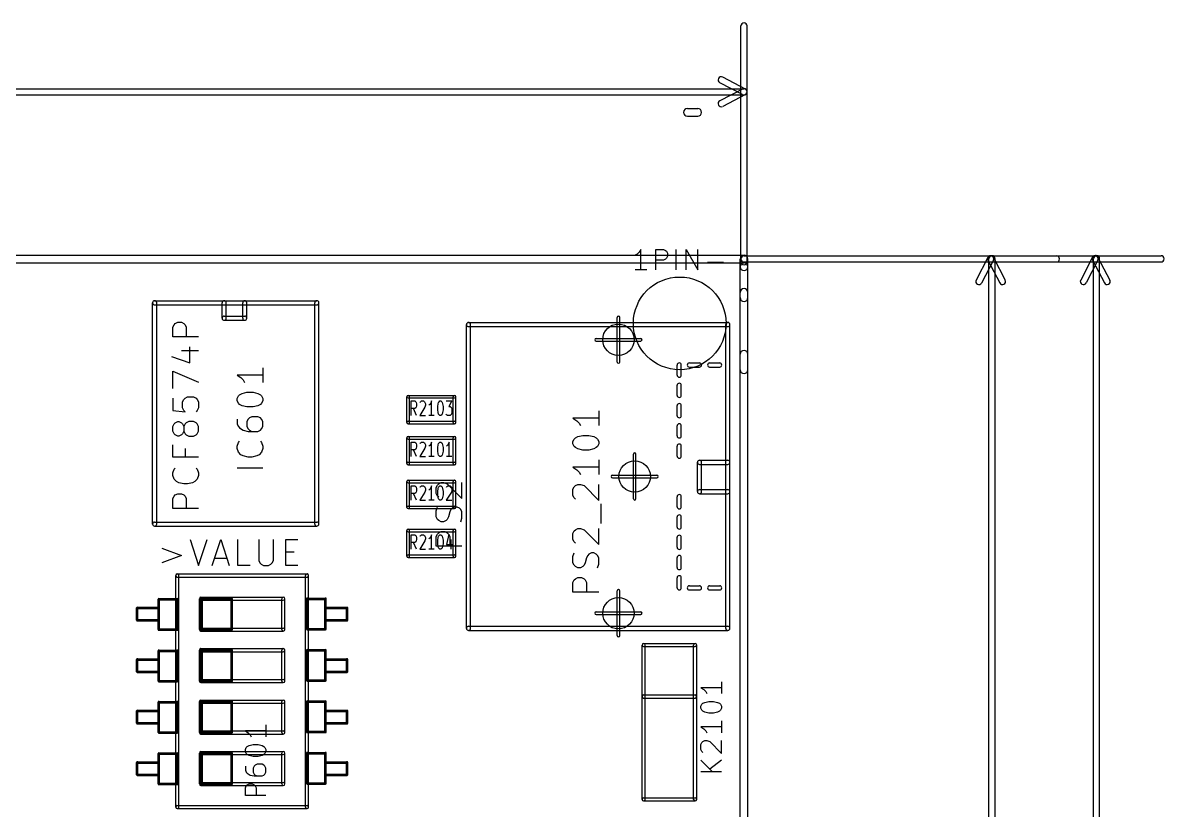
# Model space of a CAD drawing. Extents: x -29274 to 69862, y 23709 to 162744.
# Drawn here: x 47639 to 69812, y 67060 to 82360 of the extents above; entities that cross this region are included whole.
import ezdxf

# ---------------------------------------------------------------- set-up
doc = ezdxf.new("R2010")
doc.units = 0
doc.layers.add('BLACK', color=1, linetype='CONTINUOUS')

msp = doc.modelspace()

# ---------------------------------------------------------------- linework, layer by layer
at = {"layer": 'BLACK'}
for p, q in [((61590, 77720), (61590, 82300)), ((61710, 77720), (61710, 82300)), ((61621, 80967), (61179, 81197)), ((61677, 81073), (61235, 81303)), ((-8500, 81080), (61650, 81080)), ((-8500, 80960), (61650, 80960)), ((61621, 81073), (61179, 80843)), ((61677, 80967), (61235, 80737)), ((60550, 80695), (60750, 80695)), ((60550, 80545), (60750, 80545)), ((-7900, 77845), (61650, 77845)), ((59572, 77863), (59534, 77844)), ((59610, 77901), (59572, 77863)), ((59648, 77958), (59610, 77901)), ((59648, 77558), (59648, 77958)), ((59934, 77558), (59934, 77958)), ((59934, 77958), (60087, 77958)), ((60087, 77958), (60125, 77939)), ((60125, 77939), (60144, 77920)), ((60144, 77920), (60163, 77882)), ((60163, 77882), (60163, 77825)), ((60334, 77558), (60334, 77958)), ((60524, 77558), (60524, 77958)), ((60524, 77958), (60753, 77558)), ((60753, 77558), (60753, 77958)), ((61650, 77834), (69752, 77834)), ((61650, 77833), (67720, 77833)), ((-7900, 77695), (61650, 77695)), ((60087, 77749), (59934, 77749)), ((60125, 77768), (60087, 77749)), ((60144, 77787), (60125, 77768)), ((60163, 77825), (60144, 77787)), ((60943, 77710), (61248, 77710)), ((61575, 77620), (61575, 77770)), ((61575, 77020), (61575, 77620)), ((61650, 77714), (69752, 77714)), ((61650, 77713), (67720, 77713)), ((61725, 77620), (61725, 77770)), ((61725, 77020), (61725, 77620)), ((66387, 77802), (66158, 77360)), ((66494, 77746), (66265, 77304)), ((66387, 77746), (66618, 77305)), ((66406, 24474), (66406, 77774)), ((66494, 77801), (66725, 77360)), ((66526, 24474), (66526, 77774)), ((68419, 77804), (68190, 77362)), ((68526, 77748), (68297, 77306)), ((68419, 77748), (68650, 77307)), ((68438, 24426), (68438, 77776)), ((68526, 77803), (68757, 77362)), ((68558, 24426), (68558, 77776)), ((59763, 77558), (59534, 77558)), ((50200, 76960), (53350, 76960)), ((61575, 75620), (61575, 77120)), ((61725, 75620), (61725, 77120)), ((50160, 72620), (50160, 76920)), ((50200, 76880), (53350, 76880)), ((50240, 72620), (50240, 76920)), ((51510, 76620), (51510, 76920)), ((51590, 76620), (51590, 76920)), ((51910, 76620), (51910, 76920)), ((51990, 76620), (51990, 76920)), ((53310, 72620), (53310, 76920)), ((53390, 72620), (53390, 76920)), ((50576, 76494), (50600, 76518)), ((50600, 76518), (50648, 76542)), ((50648, 76542), (50719, 76542)), ((50719, 76542), (50767, 76518)), ((50767, 76518), (50790, 76494)), ((51550, 76660), (51950, 76660)), ((51550, 76580), (51950, 76580)), ((56257, 70593), (56257, 76497)), ((56297, 76537), (61335, 76537)), ((56337, 70593), (56337, 76497)), ((59185, 75769), (59185, 76635)), ((59235, 75769), (59235, 76635)), ((61296, 70593), (61296, 76497)), ((61376, 70593), (61376, 76497)), ((50552, 76447), (50576, 76494)), ((50552, 76256), (50552, 76447)), ((50790, 76494), (50814, 76447)), ((50814, 76447), (50814, 76256)), ((56297, 76457), (61335, 76457)), ((51052, 76256), (50552, 76256)), ((50886, 75756), (50886, 76066)), ((58777, 76227), (59643, 76227)), ((58777, 76177), (59643, 76177)), ((50529, 75875), (50886, 75756)), ((50719, 75994), (51052, 75994)), ((61575, 34920), (61575, 75920)), ((61725, 34920), (61725, 75920)), ((52302, 75658), (52302, 75372)), ((60351, 75514), (60351, 75710)), ((60431, 75514), (60431, 75710)), ((60588, 75750), (60784, 75750)), ((60588, 75670), (60784, 75670)), ((60982, 75750), (61178, 75750)), ((60982, 75670), (61178, 75670)), ((50552, 75256), (50552, 75590)), ((50552, 75590), (51052, 75375)), ((52302, 75515), (51802, 75515)), ((51802, 75515), (51874, 75467)), ((51874, 75467), (51921, 75420)), ((51921, 75420), (51945, 75372)), ((51898, 75158), (51993, 75182)), ((51993, 75182), (52112, 75182)), ((52112, 75182), (52207, 75158)), ((60351, 75120), (60351, 75316)), ((60431, 75120), (60431, 75316)), ((50552, 75066), (50552, 74828)), ((50743, 74995), (50767, 75042)), ((50743, 74876), (50743, 74995)), ((50767, 75042), (50790, 75066)), ((50790, 75066), (50838, 75090)), ((50838, 75090), (50957, 75090)), ((50957, 75090), (51005, 75066)), ((51005, 75066), (51029, 75042)), ((51029, 75042), (51052, 74995)), ((51052, 74995), (51052, 74876)), ((51802, 75063), (51826, 75111)), ((51802, 75015), (51802, 75063)), ((51826, 74968), (51802, 75015)), ((51826, 75111), (51850, 75134)), ((51850, 74944), (51826, 74968)), ((51850, 75134), (51898, 75158)), ((52207, 75158), (52255, 75134)), ((52255, 75134), (52279, 75111)), ((52279, 74968), (52255, 74944)), ((52279, 75111), (52302, 75063)), ((52302, 75015), (52279, 74968)), ((52302, 75063), (52302, 75015)), ((55100, 74595), (55100, 75095)), ((55125, 75120), (56025, 75120)), ((55125, 75070), (56025, 75070)), ((55150, 74595), (55150, 75095)), ((55186, 74732), (55186, 75012)), ((55186, 75012), (55254, 75012)), ((55254, 75012), (55272, 74998)), ((55272, 74998), (55280, 74985)), ((55280, 74985), (55289, 74958)), ((55289, 74958), (55289, 74918)), ((55357, 74985), (55366, 74998)), ((55366, 74998), (55383, 75012)), ((55383, 75012), (55426, 75012)), ((55426, 75012), (55443, 74998)), ((55443, 74998), (55452, 74985)), ((55452, 74985), (55460, 74958)), ((55460, 74958), (55460, 74932)), ((55545, 74945), (55528, 74932)), ((55563, 74972), (55545, 74945)), ((55580, 75012), (55563, 74972)), ((55580, 74732), (55580, 75012)), ((55699, 74905), (55708, 74958)), ((55708, 74958), (55716, 74985)), ((55716, 74985), (55725, 74998)), ((55725, 74998), (55742, 75012)), ((55742, 75012), (55759, 75012)), ((55759, 75012), (55776, 74998)), ((55776, 74998), (55785, 74985)), ((55785, 74985), (55794, 74958)), ((55794, 74958), (55802, 74905)), ((55862, 75012), (55973, 75012)), ((55973, 75012), (55913, 74905)), ((56000, 74595), (56000, 75095)), ((56050, 74595), (56050, 75095)), ((50552, 74828), (50790, 74804)), ((50767, 74828), (50743, 74876)), ((50790, 74804), (50767, 74828)), ((51029, 74828), (51005, 74804)), ((51052, 74876), (51029, 74828)), ((51898, 74920), (51850, 74944)), ((51993, 74896), (51898, 74920)), ((52112, 74896), (51993, 74896)), ((52207, 74920), (52112, 74896)), ((52255, 74944), (52207, 74920)), ((55254, 74865), (55186, 74865)), ((55289, 74732), (55229, 74865)), ((55272, 74878), (55254, 74865)), ((55280, 74892), (55272, 74878)), ((55289, 74918), (55280, 74892)), ((55452, 74892), (55349, 74732)), ((55349, 74732), (55460, 74732)), ((55460, 74932), (55452, 74892)), ((55631, 74732), (55528, 74732)), ((55699, 74838), (55699, 74905)), ((55708, 74785), (55699, 74838)), ((55716, 74758), (55708, 74785)), ((55725, 74745), (55716, 74758)), ((55742, 74732), (55725, 74745)), ((55759, 74732), (55742, 74732)), ((55776, 74745), (55759, 74732)), ((55785, 74758), (55776, 74745)), ((55794, 74785), (55785, 74758)), ((55802, 74838), (55794, 74785)), ((55802, 74905), (55802, 74838)), ((55870, 74745), (55862, 74758)), ((55887, 74732), (55870, 74745)), ((55939, 74732), (55887, 74732)), ((55913, 74905), (55939, 74905)), ((55939, 74905), (55956, 74892)), ((55956, 74745), (55939, 74732)), ((55956, 74892), (55965, 74878)), ((55965, 74758), (55956, 74745)), ((55965, 74878), (55973, 74852)), ((55973, 74785), (55965, 74758)), ((55973, 74852), (55973, 74785)), ((58827, 74819), (58827, 74533)), ((60351, 74726), (60351, 74922)), ((60431, 74726), (60431, 74922)), ((50552, 74519), (50576, 74566)), ((50552, 74423), (50552, 74519)), ((50576, 74566), (50600, 74590)), ((50600, 74590), (50648, 74614)), ((50648, 74614), (50671, 74614)), ((50671, 74614), (50719, 74590)), ((50719, 74590), (50743, 74566)), ((50743, 74566), (50767, 74519)), ((50790, 74566), (50767, 74519)), ((50767, 74519), (50767, 74423)), ((50814, 74590), (50790, 74566)), ((50862, 74614), (50814, 74590)), ((50957, 74614), (50862, 74614)), ((51005, 74590), (50957, 74614)), ((51029, 74566), (51005, 74590)), ((51052, 74519), (51029, 74566)), ((51052, 74423), (51052, 74519)), ((51802, 74658), (51802, 74563)), ((51802, 74563), (51826, 74515)), ((51826, 74515), (51850, 74492)), ((52017, 74658), (51993, 74611)), ((51993, 74611), (51993, 74515)), ((51993, 74515), (52017, 74468)), ((52040, 74682), (52017, 74658)), ((52088, 74706), (52040, 74682)), ((52207, 74706), (52088, 74706)), ((52255, 74682), (52207, 74706)), ((52279, 74658), (52255, 74682)), ((52302, 74611), (52279, 74658)), ((52279, 74468), (52302, 74515)), ((52302, 74515), (52302, 74611)), ((55125, 74620), (56025, 74620)), ((55125, 74570), (56025, 74570)), ((58827, 74676), (58327, 74676)), ((58327, 74676), (58399, 74628)), ((58399, 74628), (58446, 74581)), ((58446, 74581), (58470, 74533)), ((60351, 74333), (60351, 74529)), ((60431, 74333), (60431, 74529)), ((50576, 74376), (50552, 74423)), ((50600, 74352), (50576, 74376)), ((50648, 74328), (50600, 74352)), ((50671, 74328), (50648, 74328)), ((50719, 74352), (50671, 74328)), ((50743, 74376), (50719, 74352)), ((50767, 74423), (50743, 74376)), ((50767, 74423), (50790, 74376)), ((50790, 74376), (50814, 74352)), ((50814, 74352), (50862, 74328)), ((50862, 74328), (50957, 74328)), ((50957, 74328), (51005, 74352)), ((51005, 74352), (51029, 74376)), ((51029, 74376), (51052, 74423)), ((51850, 74492), (51921, 74444)), ((51921, 74444), (52017, 74420)), ((52017, 74468), (52040, 74444)), ((52017, 74420), (52207, 74420)), ((52040, 74444), (52088, 74420)), ((52207, 74420), (52255, 74444)), ((52255, 74444), (52279, 74468)), ((55100, 73795), (55100, 74295)), ((55125, 74320), (56025, 74320)), ((55150, 73795), (55150, 74295)), ((56000, 73795), (56000, 74295)), ((56050, 73795), (56050, 74295)), ((58351, 74272), (58375, 74295)), ((58375, 74295), (58423, 74319)), ((58423, 74319), (58518, 74343)), ((58518, 74343), (58637, 74343)), ((58637, 74343), (58732, 74319)), ((58732, 74319), (58780, 74295)), ((58780, 74295), (58804, 74272)), ((50552, 73923), (50552, 74161)), ((50790, 74090), (50790, 73923)), ((51802, 74135), (51826, 74206)), ((51802, 74087), (51802, 74135)), ((51826, 74015), (51802, 74087)), ((51826, 74206), (51850, 74230)), ((52255, 74230), (52279, 74206)), ((52279, 74206), (52302, 74135)), ((52302, 74087), (52279, 74015)), ((52302, 74135), (52302, 74087)), ((55125, 74270), (56025, 74270)), ((55186, 73932), (55186, 74212)), ((55186, 74212), (55254, 74212)), ((55254, 74065), (55186, 74065)), ((55289, 73932), (55229, 74065)), ((55254, 74212), (55272, 74198)), ((55272, 74078), (55254, 74065)), ((55272, 74198), (55280, 74185)), ((55280, 74092), (55272, 74078)), ((55280, 74185), (55289, 74158)), ((55289, 74118), (55280, 74092)), ((55289, 74158), (55289, 74118)), ((55452, 74092), (55349, 73932)), ((55357, 74185), (55366, 74198)), ((55366, 74198), (55383, 74212)), ((55383, 74212), (55426, 74212)), ((55426, 74212), (55443, 74198)), ((55443, 74198), (55452, 74185)), ((55452, 74185), (55460, 74158)), ((55460, 74132), (55452, 74092)), ((55460, 74158), (55460, 74132)), ((55545, 74145), (55528, 74132)), ((55563, 74172), (55545, 74145)), ((55580, 74212), (55563, 74172)), ((55580, 73932), (55580, 74212)), ((55699, 74105), (55708, 74158)), ((55699, 74038), (55699, 74105)), ((55708, 74158), (55716, 74185)), ((55716, 74185), (55725, 74198)), ((55725, 74198), (55742, 74212)), ((55742, 74212), (55759, 74212)), ((55759, 74212), (55776, 74198)), ((55776, 74198), (55785, 74185)), ((55785, 74185), (55794, 74158)), ((55794, 74158), (55802, 74105)), ((55802, 74105), (55802, 74038)), ((55887, 74145), (55870, 74132)), ((55905, 74172), (55887, 74145)), ((55922, 74212), (55905, 74172)), ((55922, 73932), (55922, 74212)), ((58327, 74224), (58351, 74272)), ((58327, 74176), (58327, 74224)), ((58351, 74129), (58327, 74176)), ((58375, 74105), (58351, 74129)), ((58423, 74081), (58375, 74105)), ((58518, 74057), (58423, 74081)), ((58732, 74081), (58637, 74057)), ((58780, 74105), (58732, 74081)), ((58804, 74129), (58780, 74105)), ((58804, 74272), (58827, 74224)), ((58827, 74176), (58804, 74129)), ((58827, 74224), (58827, 74176)), ((60351, 73939), (60351, 74135)), ((60431, 73939), (60431, 74135)), ((51052, 73923), (50552, 73923)), ((51874, 73968), (51826, 74015)), ((51921, 73944), (51874, 73968)), ((52017, 73920), (51921, 73944)), ((52088, 73920), (52017, 73920)), ((52183, 73944), (52088, 73920)), ((52231, 73968), (52183, 73944)), ((52279, 74015), (52231, 73968)), ((55349, 73932), (55460, 73932)), ((55631, 73932), (55528, 73932)), ((55708, 73985), (55699, 74038)), ((55716, 73958), (55708, 73985)), ((55725, 73945), (55716, 73958)), ((55742, 73932), (55725, 73945)), ((55759, 73932), (55742, 73932)), ((55776, 73945), (55759, 73932)), ((55785, 73958), (55776, 73945)), ((55794, 73985), (55785, 73958)), ((55802, 74038), (55794, 73985)), ((55973, 73932), (55870, 73932)), ((58637, 74057), (58518, 74057)), ((58827, 73867), (58827, 73581)), ((59500, 73112), (59500, 73978)), ((59550, 73112), (59550, 73978)), ((60785, 73860), (61335, 73860)), ((50552, 73614), (50576, 73685)), ((50552, 73566), (50552, 73614)), ((50576, 73685), (50600, 73709)), ((51005, 73709), (51029, 73685)), ((51029, 73685), (51052, 73614)), ((51052, 73614), (51052, 73566)), ((52302, 73706), (51802, 73706)), ((55125, 73820), (56025, 73820)), ((55125, 73770), (56025, 73770)), ((58827, 73724), (58327, 73724)), ((58327, 73724), (58399, 73676)), ((58399, 73676), (58446, 73629)), ((58446, 73629), (58470, 73581)), ((60745, 73250), (60745, 73820)), ((60785, 73780), (61335, 73780)), ((60825, 73250), (60825, 73820)), ((50576, 73494), (50552, 73566)), ((50624, 73447), (50576, 73494)), ((50671, 73423), (50624, 73447)), ((50767, 73399), (50671, 73423)), ((50838, 73399), (50767, 73399)), ((50933, 73423), (50838, 73399)), ((50981, 73447), (50933, 73423)), ((51029, 73494), (50981, 73447)), ((51052, 73566), (51029, 73494)), ((55100, 72945), (55100, 73445)), ((55125, 73470), (56025, 73470)), ((55125, 73420), (56025, 73420)), ((55150, 72945), (55150, 73445)), ((55694, 73378), (55718, 73402)), ((55718, 73402), (55766, 73426)), ((55766, 73426), (55813, 73426)), ((55813, 73426), (55885, 73402)), ((55885, 73402), (56170, 73116)), ((56000, 72945), (56000, 73445)), ((56050, 72945), (56050, 73445)), ((56170, 73116), (56170, 73426)), ((59092, 73570), (59958, 73570)), ((59092, 73520), (59958, 73520)), ((50576, 73161), (50600, 73185)), ((50600, 73185), (50648, 73209)), ((50648, 73209), (50719, 73209)), ((50719, 73209), (50767, 73185)), ((50767, 73185), (50790, 73161)), ((55186, 73082), (55186, 73362)), ((55186, 73362), (55254, 73362)), ((55254, 73215), (55186, 73215)), ((55289, 73082), (55229, 73215)), ((55254, 73362), (55272, 73348)), ((55272, 73228), (55254, 73215)), ((55272, 73348), (55280, 73335)), ((55280, 73242), (55272, 73228)), ((55280, 73335), (55289, 73308)), ((55289, 73268), (55280, 73242)), ((55289, 73308), (55289, 73268)), ((55452, 73242), (55349, 73082)), ((55357, 73335), (55366, 73348)), ((55366, 73348), (55383, 73362)), ((55383, 73362), (55426, 73362)), ((55426, 73362), (55443, 73348)), ((55443, 73348), (55452, 73335)), ((55452, 73335), (55460, 73308)), ((55460, 73282), (55452, 73242)), ((55460, 73308), (55460, 73282)), ((55545, 73295), (55528, 73282)), ((55563, 73322), (55545, 73295)), ((55580, 73362), (55563, 73322)), ((55580, 73082), (55580, 73362)), ((55670, 73331), (55694, 73378)), ((55670, 73212), (55670, 73331)), ((55694, 73164), (55670, 73212)), ((55699, 73255), (55708, 73308)), ((55699, 73188), (55699, 73255)), ((55708, 73135), (55699, 73188)), ((55708, 73308), (55716, 73335)), ((55716, 73335), (55725, 73348)), ((55725, 73348), (55742, 73362)), ((55742, 73362), (55759, 73362)), ((55759, 73362), (55776, 73348)), ((55776, 73348), (55785, 73335)), ((55785, 73335), (55794, 73308)), ((55794, 73308), (55802, 73255)), ((55802, 73188), (55794, 73135)), ((55802, 73255), (55802, 73188)), ((55965, 73242), (55862, 73082)), ((55870, 73335), (55879, 73348)), ((55879, 73348), (55896, 73362)), ((55896, 73362), (55939, 73362)), ((55939, 73362), (55956, 73348)), ((55956, 73348), (55965, 73335)), ((55965, 73335), (55973, 73308)), ((55973, 73282), (55965, 73242)), ((55973, 73308), (55973, 73282)), ((58327, 73296), (58351, 73343)), ((58327, 73177), (58327, 73296)), ((58351, 73129), (58327, 73177)), ((58351, 73343), (58375, 73367)), ((58375, 73367), (58423, 73391)), ((58423, 73391), (58470, 73391)), ((58470, 73391), (58542, 73367)), ((58542, 73367), (58827, 73081)), ((58827, 73081), (58827, 73391)), ((60785, 73290), (61335, 73290)), ((60785, 73210), (61335, 73210)), ((50552, 73114), (50576, 73161)), ((50552, 72923), (50552, 73114)), ((50790, 73161), (50814, 73114)), ((50814, 73114), (50814, 72923)), ((55125, 72970), (56025, 72970)), ((55349, 73082), (55460, 73082)), ((55631, 73082), (55528, 73082)), ((55670, 72879), (55694, 72950)), ((55718, 73140), (55694, 73164)), ((55716, 73108), (55708, 73135)), ((55725, 73095), (55716, 73108)), ((55742, 73082), (55725, 73095)), ((55759, 73082), (55742, 73082)), ((55776, 73095), (55759, 73082)), ((55785, 73108), (55776, 73095)), ((55794, 73135), (55785, 73108)), ((55862, 73082), (55973, 73082)), ((56028, 72950), (55980, 72926)), ((56075, 72950), (56028, 72950)), ((56123, 72926), (56075, 72950)), ((58375, 73105), (58351, 73129)), ((58875, 72629), (58875, 73010)), ((60351, 72956), (60351, 73152)), ((60431, 72956), (60431, 73152)), ((51052, 72923), (50552, 72923)), ((55125, 72920), (56025, 72920)), ((55670, 72759), (55670, 72879)), ((55694, 72712), (55670, 72759)), ((55908, 72759), (55885, 72712)), ((55932, 72855), (55908, 72759)), ((55956, 72902), (55932, 72855)), ((55980, 72926), (55956, 72902)), ((56147, 72902), (56123, 72926)), ((56170, 72855), (56147, 72902)), ((56147, 72664), (56170, 72736)), ((56170, 72736), (56170, 72855)), ((60351, 72562), (60351, 72758)), ((60431, 72562), (60431, 72758)), ((50200, 72660), (53350, 72660)), ((50200, 72580), (53350, 72580)), ((55125, 72520), (56025, 72520)), ((55718, 72688), (55694, 72712)), ((55766, 72664), (55718, 72688)), ((55813, 72664), (55766, 72664)), ((55861, 72688), (55813, 72664)), ((55885, 72712), (55861, 72688)), ((58351, 72486), (58375, 72510)), ((58375, 72510), (58423, 72534)), ((58423, 72534), (58470, 72534)), ((58470, 72534), (58542, 72510)), ((58542, 72510), (58827, 72224)), ((58827, 72224), (58827, 72534)), ((50888, 72318), (51054, 71818)), ((51054, 71818), (51221, 72318)), ((51317, 71818), (51483, 72318)), ((51483, 72318), (51650, 71818)), ((51817, 71818), (51817, 72318)), ((52222, 72318), (52222, 71913)), ((52508, 71913), (52508, 72318)), ((52746, 71818), (52746, 72318)), ((52746, 72318), (52984, 72318)), ((55100, 71995), (55100, 72495)), ((55125, 72470), (56025, 72470)), ((55150, 71995), (55150, 72495)), ((55186, 72132), (55186, 72412)), ((55186, 72412), (55254, 72412)), ((55254, 72412), (55272, 72398)), ((55272, 72398), (55280, 72385)), ((55280, 72292), (55272, 72278)), ((55280, 72385), (55289, 72358)), ((55289, 72318), (55280, 72292)), ((55289, 72358), (55289, 72318)), ((55452, 72292), (55349, 72132)), ((55357, 72385), (55366, 72398)), ((55366, 72398), (55383, 72412)), ((55383, 72412), (55426, 72412)), ((55426, 72412), (55443, 72398)), ((55443, 72398), (55452, 72385)), ((55452, 72385), (55460, 72358)), ((55460, 72332), (55452, 72292)), ((55460, 72358), (55460, 72332)), ((55545, 72345), (55528, 72332)), ((55563, 72372), (55545, 72345)), ((55580, 72412), (55563, 72372)), ((55580, 72132), (55580, 72412)), ((55670, 72379), (55694, 72426)), ((55670, 72188), (55670, 72379)), ((55694, 72426), (55718, 72450)), ((55699, 72305), (55708, 72358)), ((55699, 72238), (55699, 72305)), ((55708, 72358), (55716, 72385)), ((55716, 72385), (55725, 72398)), ((55718, 72450), (55766, 72474)), ((55725, 72398), (55742, 72412)), ((55742, 72412), (55759, 72412)), ((55759, 72412), (55776, 72398)), ((55766, 72474), (55837, 72474)), ((55776, 72398), (55785, 72385)), ((55785, 72385), (55794, 72358)), ((55794, 72358), (55802, 72305)), ((55802, 72305), (55802, 72238)), ((55837, 72474), (55885, 72450)), ((55913, 72425), (55870, 72225)), ((55885, 72450), (55908, 72426)), ((55908, 72426), (55932, 72379)), ((55932, 72379), (55932, 72188)), ((55956, 72318), (55956, 72132)), ((56000, 71995), (56000, 72495)), ((56050, 71995), (56050, 72495)), ((58327, 72439), (58351, 72486)), ((58327, 72320), (58327, 72439)), ((58351, 72272), (58327, 72320)), ((60351, 72168), (60351, 72364)), ((60431, 72168), (60431, 72364)), ((50340, 72151), (50721, 72008)), ((52746, 72080), (52913, 72080)), ((55254, 72265), (55186, 72265)), ((55289, 72132), (55229, 72265)), ((55272, 72278), (55254, 72265)), ((55349, 72132), (55460, 72132)), ((55631, 72132), (55528, 72132)), ((56170, 72188), (55670, 72188)), ((55708, 72185), (55699, 72238)), ((55716, 72158), (55708, 72185)), ((55725, 72145), (55716, 72158)), ((55742, 72132), (55725, 72145)), ((55759, 72132), (55742, 72132)), ((55776, 72145), (55759, 72132)), ((55785, 72158), (55776, 72145)), ((55794, 72185), (55785, 72158)), ((55802, 72238), (55794, 72185)), ((55870, 72225), (55982, 72225)), ((58375, 72248), (58351, 72272)), ((50721, 72008), (50340, 71865)), ((51364, 71960), (51602, 71960)), ((52222, 71913), (52246, 71865)), ((52246, 71865), (52270, 71841)), ((52270, 71841), (52317, 71818)), ((52413, 71818), (52460, 71841)), ((52460, 71841), (52484, 71865)), ((52484, 71865), (52508, 71913)), ((55125, 72020), (56025, 72020)), ((55125, 71970), (56025, 71970)), ((58327, 71987), (58351, 72058)), ((58327, 71867), (58327, 71987)), ((58351, 71820), (58327, 71867)), ((58565, 71867), (58542, 71820)), ((58589, 71963), (58565, 71867)), ((58613, 72010), (58589, 71963)), ((58637, 72034), (58613, 72010)), ((58685, 72058), (58637, 72034)), ((58732, 72058), (58685, 72058)), ((58780, 72034), (58732, 72058)), ((58804, 72010), (58780, 72034)), ((58827, 71963), (58804, 72010)), ((58804, 71772), (58827, 71844)), ((58827, 71844), (58827, 71963)), ((60351, 71775), (60351, 71971)), ((60431, 71775), (60431, 71971)), ((50610, 67120), (50610, 71620)), ((50640, 71650), (53160, 71650)), ((50670, 67120), (50670, 71620)), ((52055, 71818), (51817, 71818)), ((52317, 71818), (52413, 71818)), ((52984, 71818), (52746, 71818)), ((53130, 67120), (53130, 71620)), ((53190, 67120), (53190, 71620)), ((58375, 71796), (58351, 71820)), ((58423, 71772), (58375, 71796)), ((58470, 71772), (58423, 71772)), ((58518, 71796), (58470, 71772)), ((58542, 71820), (58518, 71796)), ((50640, 71590), (53160, 71590)), ((58327, 71487), (58351, 71534)), ((58327, 71296), (58327, 71487)), ((58351, 71534), (58375, 71558)), ((58375, 71558), (58423, 71582)), ((58423, 71582), (58494, 71582)), ((58494, 71582), (58542, 71558)), ((58542, 71558), (58565, 71534)), ((58565, 71534), (58589, 71487)), ((58589, 71487), (58589, 71296)), ((60351, 71381), (60351, 71577)), ((60431, 71381), (60431, 71577)), ((60588, 71420), (60784, 71420)), ((60982, 71420), (61178, 71420)), ((51100, 71200), (52700, 71200)), ((51100, 71183), (51700, 71183)), ((53160, 71183), (53520, 71183)), ((58827, 71296), (58327, 71296)), ((59185, 70455), (59185, 71321)), ((59235, 70455), (59235, 71321)), ((60588, 71340), (60784, 71340)), ((60982, 71340), (61178, 71340)), ((49848, 70750), (49848, 70990)), ((49861, 71003), (50279, 71003)), ((49861, 70977), (50279, 70977)), ((49874, 70750), (49874, 70990)), ((50267, 70570), (50267, 71160)), ((50267, 70750), (50267, 70990)), ((50280, 71173), (50640, 71173)), ((50280, 71147), (50640, 71147)), ((50293, 70570), (50293, 71160)), ((50293, 70750), (50293, 70990)), ((50627, 70570), (50627, 71160)), ((50653, 70570), (50653, 71160)), ((51070, 70570), (51070, 71170)), ((51087, 70570), (51087, 71170)), ((51100, 71157), (51700, 71157)), ((51100, 71140), (52700, 71140)), ((51113, 70570), (51113, 71170)), ((51130, 70570), (51130, 71170)), ((51687, 70570), (51687, 71170)), ((51713, 70570), (51713, 71170)), ((52670, 70570), (52670, 71170)), ((52730, 70570), (52730, 71170)), ((53147, 70580), (53147, 71170)), ((53160, 71157), (53520, 71157)), ((53173, 70580), (53173, 71170)), ((53507, 70580), (53507, 71170)), ((53507, 70750), (53507, 70990)), ((53520, 71003), (53938, 71003)), ((53520, 70977), (53938, 70977)), ((53533, 70580), (53533, 71170)), ((53533, 70750), (53533, 70990)), ((53926, 70750), (53926, 70990)), ((53952, 70750), (53952, 70990)), ((49861, 70763), (50279, 70763)), ((49861, 70737), (50279, 70737)), ((53520, 70763), (53938, 70763)), ((53520, 70737), (53938, 70737)), ((58777, 70913), (59643, 70913)), ((58777, 70863), (59643, 70863)), ((50280, 70583), (50640, 70583)), ((50280, 70557), (50640, 70557)), ((51100, 70600), (52700, 70600)), ((51100, 70583), (51700, 70583)), ((51100, 70557), (51700, 70557)), ((51100, 70540), (52700, 70540)), ((53160, 70593), (53520, 70593)), ((53160, 70567), (53520, 70567)), ((56297, 70633), (61335, 70633)), ((56297, 70553), (61335, 70553)), ((59700, 70300), (60700, 70300)), ((50267, 69570), (50267, 70160)), ((50280, 70173), (50640, 70173)), ((50280, 70147), (50640, 70147)), ((50293, 69570), (50293, 70160)), ((50627, 69570), (50627, 70160)), ((50653, 69570), (50653, 70160)), ((51070, 69570), (51070, 70170)), ((51087, 69570), (51087, 70170)), ((51100, 70200), (52700, 70200)), ((51100, 70183), (51700, 70183)), ((51100, 70157), (51700, 70157)), ((51100, 70140), (52700, 70140)), ((51113, 69570), (51113, 70170)), ((51130, 69570), (51130, 70170)), ((51687, 69570), (51687, 70170)), ((51713, 69570), (51713, 70170)), ((52670, 69570), (52670, 70170)), ((52730, 69570), (52730, 70170)), ((53147, 69580), (53147, 70170)), ((53160, 70183), (53520, 70183)), ((53160, 70157), (53520, 70157)), ((53173, 69580), (53173, 70170)), ((53507, 69580), (53507, 70170)), ((53533, 69580), (53533, 70170)), ((59670, 67270), (59670, 70270)), ((59700, 70240), (60700, 70240)), ((59730, 67270), (59730, 70270)), ((60670, 67270), (60670, 70270)), ((60730, 67270), (60730, 70270)), ((49848, 69750), (49848, 69990)), ((49861, 70003), (50279, 70003)), ((49861, 69977), (50279, 69977)), ((49874, 69750), (49874, 69990)), ((50267, 69750), (50267, 69990)), ((50293, 69750), (50293, 69990)), ((53507, 69750), (53507, 69990)), ((53520, 70003), (53938, 70003)), ((53520, 69977), (53938, 69977)), ((53533, 69750), (53533, 69990)), ((53926, 69750), (53926, 69990)), ((53952, 69750), (53952, 69990)), ((49861, 69763), (50279, 69763)), ((49861, 69737), (50279, 69737)), ((53520, 69763), (53938, 69763)), ((53520, 69737), (53938, 69737)), ((50280, 69583), (50640, 69583)), ((50280, 69557), (50640, 69557)), ((51100, 69600), (52700, 69600)), ((51100, 69583), (51700, 69583)), ((51100, 69557), (51700, 69557)), ((51100, 69540), (52700, 69540)), ((53160, 69593), (53520, 69593)), ((53160, 69567), (53520, 69567)), ((61212, 69441), (60812, 69441)), ((60812, 69441), (60869, 69403)), ((60869, 69403), (60907, 69365)), ((61212, 69556), (61212, 69327)), ((51100, 69200), (52700, 69200)), ((51100, 69183), (51700, 69183)), ((53160, 69183), (53520, 69183)), ((59700, 69300), (60700, 69300)), ((59700, 69240), (60700, 69240)), ((60907, 69365), (60926, 69327)), ((49848, 68750), (49848, 68990)), ((49861, 69003), (50279, 69003)), ((49861, 68977), (50279, 68977)), ((49874, 68750), (49874, 68990)), ((50267, 68570), (50267, 69160)), ((50267, 68750), (50267, 68990)), ((50280, 69173), (50640, 69173)), ((50280, 69147), (50640, 69147)), ((50293, 68570), (50293, 69160)), ((50293, 68750), (50293, 68990)), ((50627, 68570), (50627, 69160)), ((50653, 68570), (50653, 69160)), ((51070, 68570), (51070, 69170)), ((51087, 68570), (51087, 69170)), ((51100, 69157), (51700, 69157)), ((51100, 69140), (52700, 69140)), ((51113, 68570), (51113, 69170)), ((51130, 68570), (51130, 69170)), ((51687, 68570), (51687, 69170)), ((51713, 68570), (51713, 69170)), ((52670, 68570), (52670, 69170)), ((52730, 68570), (52730, 69170)), ((53147, 68580), (53147, 69170)), ((53160, 69157), (53520, 69157)), ((53173, 68580), (53173, 69170)), ((53507, 68580), (53507, 69170)), ((53507, 68750), (53507, 68990)), ((53520, 69003), (53938, 69003)), ((53520, 68977), (53938, 68977)), ((53533, 68580), (53533, 69170)), ((53533, 68750), (53533, 68990)), ((53926, 68750), (53926, 68990)), ((53952, 68750), (53952, 68990)), ((60812, 69080), (60831, 69118)), ((60812, 69041), (60812, 69080)), ((60831, 69003), (60812, 69041)), ((60831, 69118), (60850, 69137)), ((60850, 68984), (60831, 69003)), ((60850, 69137), (60888, 69156)), ((60888, 68965), (60850, 68984)), ((60888, 69156), (60964, 69175)), ((60964, 68946), (60888, 68965)), ((60964, 69175), (61060, 69175)), ((61060, 69175), (61136, 69156)), ((61136, 68965), (61060, 68946)), ((61136, 69156), (61174, 69137)), ((61174, 68984), (61136, 68965)), ((61174, 69137), (61193, 69118)), ((61193, 69003), (61174, 68984)), ((61193, 69118), (61212, 69080)), ((61212, 69041), (61193, 69003)), ((61212, 69080), (61212, 69041)), ((49861, 68763), (50279, 68763)), ((49861, 68737), (50279, 68737)), ((53520, 68763), (53938, 68763)), ((53520, 68737), (53938, 68737)), ((61060, 68946), (60964, 68946)), ((61212, 68794), (61212, 68565)), ((50280, 68583), (50640, 68583)), ((50280, 68557), (50640, 68557)), ((51100, 68600), (52700, 68600)), ((51100, 68583), (51700, 68583)), ((51100, 68557), (51700, 68557)), ((51100, 68540), (52700, 68540)), ((52362, 68601), (51962, 68601)), ((51962, 68601), (52019, 68563)), ((52019, 68563), (52057, 68525)), ((52057, 68525), (52076, 68487)), ((52362, 68716), (52362, 68487)), ((53160, 68593), (53520, 68593)), ((53160, 68567), (53520, 68567)), ((61212, 68679), (60812, 68679)), ((60812, 68679), (60869, 68641)), ((60869, 68641), (60907, 68603)), ((60907, 68603), (60926, 68565)), ((51981, 68278), (52000, 68297)), ((52000, 68297), (52038, 68316)), ((52038, 68316), (52114, 68335)), ((52114, 68335), (52210, 68335)), ((52210, 68335), (52286, 68316)), ((52286, 68316), (52324, 68297)), ((52324, 68297), (52343, 68278)), ((60812, 68337), (60831, 68375)), ((60812, 68241), (60812, 68337)), ((60831, 68375), (60850, 68394)), ((60850, 68394), (60888, 68413)), ((60888, 68413), (60926, 68413)), ((60926, 68413), (60983, 68394)), ((60983, 68394), (61212, 68165)), ((61212, 68165), (61212, 68413)), ((50267, 67570), (50267, 68160)), ((50280, 68173), (50640, 68173)), ((50280, 68147), (50640, 68147)), ((50293, 67570), (50293, 68160)), ((50627, 67570), (50627, 68160)), ((50653, 67570), (50653, 68160)), ((51070, 67570), (51070, 68170)), ((51087, 67570), (51087, 68170)), ((51100, 68200), (52700, 68200)), ((51100, 68183), (51700, 68183)), ((51100, 68157), (51700, 68157)), ((51100, 68140), (52700, 68140)), ((51113, 67570), (51113, 68170)), ((51130, 67570), (51130, 68170)), ((51687, 67570), (51687, 68170)), ((51713, 67570), (51713, 68170)), ((51962, 68240), (51981, 68278)), ((51962, 68201), (51962, 68240)), ((51981, 68163), (51962, 68201)), ((52000, 68144), (51981, 68163)), ((52038, 68125), (52000, 68144)), ((52114, 68106), (52038, 68125)), ((52210, 68106), (52114, 68106)), ((52286, 68125), (52210, 68106)), ((52324, 68144), (52286, 68125)), ((52343, 68163), (52324, 68144)), ((52343, 68278), (52362, 68240)), ((52362, 68201), (52343, 68163)), ((52362, 68240), (52362, 68201)), ((52670, 67570), (52670, 68170)), ((52730, 67570), (52730, 68170)), ((53147, 67580), (53147, 68170)), ((53160, 68183), (53520, 68183)), ((53160, 68157), (53520, 68157)), ((53173, 67580), (53173, 68170)), ((53507, 67580), (53507, 68170)), ((53533, 67580), (53533, 68170)), ((60831, 68203), (60812, 68241)), ((60850, 68184), (60831, 68203)), ((49848, 67750), (49848, 67990)), ((49861, 68003), (50279, 68003)), ((49861, 67977), (50279, 67977)), ((49874, 67750), (49874, 67990)), ((50267, 67750), (50267, 67990)), ((50293, 67750), (50293, 67990)), ((51962, 67916), (51962, 67839)), ((52133, 67916), (52114, 67878)), ((52114, 67878), (52114, 67801)), ((52152, 67935), (52133, 67916)), ((52190, 67954), (52152, 67935)), ((52286, 67954), (52190, 67954)), ((52324, 67935), (52286, 67954)), ((52343, 67916), (52324, 67935)), ((52362, 67878), (52343, 67916)), ((52362, 67801), (52362, 67878)), ((53507, 67750), (53507, 67990)), ((53520, 68003), (53938, 68003)), ((53520, 67977), (53938, 67977)), ((53533, 67750), (53533, 67990)), ((53926, 67750), (53926, 67990)), ((53952, 67750), (53952, 67990)), ((60812, 68032), (61040, 67803)), ((61212, 68032), (60983, 67860)), ((49861, 67763), (50279, 67763)), ((49861, 67737), (50279, 67737)), ((51962, 67839), (51981, 67801)), ((51981, 67801), (52000, 67782)), ((52000, 67782), (52057, 67744)), ((52057, 67744), (52133, 67725)), ((52114, 67801), (52133, 67763)), ((52133, 67763), (52152, 67744)), ((52133, 67725), (52286, 67725)), ((52152, 67744), (52190, 67725)), ((52286, 67725), (52324, 67744)), ((52324, 67744), (52343, 67763)), ((52343, 67763), (52362, 67801)), ((53520, 67763), (53938, 67763)), ((53520, 67737), (53938, 67737)), ((61212, 67803), (60812, 67803)), ((50280, 67583), (50640, 67583)), ((50280, 67557), (50640, 67557)), ((51100, 67600), (52700, 67600)), ((51100, 67583), (51700, 67583)), ((51100, 67557), (51700, 67557)), ((51100, 67540), (52700, 67540)), ((51962, 67497), (51981, 67535)), ((51962, 67344), (51962, 67497)), ((51981, 67535), (52000, 67554)), ((52000, 67554), (52038, 67573)), ((52038, 67573), (52095, 67573)), ((52095, 67573), (52133, 67554)), ((52133, 67554), (52152, 67535)), ((52152, 67535), (52171, 67497)), ((52171, 67497), (52171, 67344)), ((53160, 67593), (53520, 67593)), ((53160, 67567), (53520, 67567)), ((52362, 67344), (51962, 67344)), ((59700, 67300), (60700, 67300)), ((59700, 67240), (60700, 67240)), ((50640, 67150), (53160, 67150)), ((50640, 67090), (53160, 67090))]:
    msp.add_line(p, q, dxfattribs=at)
for centre, radius in [((60400, 76520), 900), ((59210, 76202), 305), ((59525, 73545), 305), ((59210, 70888), 305)]:
    msp.add_circle(centre, radius, dxfattribs=at)
for centre, radius, start, end in [((61650, 82300), 60, 360, 540), ((61207, 81250), 60, 422, 602), ((61649, 81020), 60, 242, 422), ((61649, 81020), 60, -62, 117), ((61650, 81020), 60, 270, 450), ((61207, 80790), 60, 117, 297), ((60550, 80620), 75, 90, 270), ((60750, 80620), 75, 270, 450), ((61650, 77770), 75, 360, 540), ((61650, 77774), 60, 90, 270), ((61650, 77773), 60, 90, 270), ((61650, 77770), 75, 270, 450), ((66441, 77774), 60, 27, 207), ((66441, 77774), 60, -27, 152), ((66466, 77774), 60, 360, 540), ((67720, 77773), 60, 270, 450), ((68473, 77776), 60, 27, 207), ((68473, 77776), 60, -27, 152), ((68498, 77776), 60, 360, 540), ((69752, 77774), 60, 270, 450), ((61650, 77620), 75, 360, 540), ((61650, 77620), 75, 180, 360), ((61650, 77720), 60, 180, 360), ((61650, 77120), 75, 360, 540), ((66211, 77332), 60, 152, 332), ((66671, 77332), 60, 207, 387), ((68243, 77334), 60, 152, 332), ((68703, 77334), 60, 207, 387), ((50200, 76920), 40, 90, 270), ((50200, 76920), 40, 360, 540), ((51550, 76920), 40, 360, 540), ((51950, 76920), 40, 360, 540), ((53350, 76920), 40, 360, 540), ((53350, 76920), 40, 270, 450), ((61650, 77020), 75, 180, 360), ((51550, 76620), 40, 90, 270), ((51550, 76620), 40, 180, 360), ((51950, 76620), 40, 180, 360), ((51950, 76620), 40, 270, 450), ((56297, 76497), 40, 90, 270), ((56297, 76497), 40, 360, 540), ((59210, 76635), 25, 360, 540), ((61336, 76497), 40, 360, 540), ((61335, 76497), 40, 270, 450), ((58777, 76202), 25, 90, 270), ((59643, 76202), 25, 270, 450), ((61650, 75920), 75, 360, 540), ((59210, 75769), 25, 180, 360), ((60391, 75710), 40, 360, 540), ((60588, 75710), 40, 90, 270), ((60784, 75710), 40, 270, 450), ((60982, 75710), 40, 90, 270), ((61178, 75710), 40, 270, 450), ((61650, 75620), 75, 180, 360), ((60391, 75514), 40, 180, 360), ((60391, 75316), 40, 360, 540), ((55125, 75095), 25, 90, 270), ((55125, 75095), 25, 360, 540), ((56025, 75095), 25, 360, 540), ((56025, 75095), 25, 270, 450), ((60391, 75120), 40, 180, 360), ((60391, 74922), 40, 360, 540), ((60391, 74726), 40, 180, 360), ((55125, 74595), 25, 90, 270), ((55125, 74595), 25, 180, 360), ((56025, 74595), 25, 180, 360), ((56025, 74595), 25, 270, 450), ((60391, 74529), 40, 360, 540), ((55125, 74295), 25, 90, 270), ((55125, 74295), 25, 360, 540), ((56025, 74295), 25, 360, 540), ((56025, 74295), 25, 270, 450), ((60391, 74333), 40, 180, 360), ((60391, 74135), 40, 360, 540), ((59525, 73978), 25, 360, 540), ((60391, 73939), 40, 180, 360), ((60785, 73820), 40, 360, 540), ((60785, 73820), 40, 90, 270), ((61335, 73820), 40, 270, 450), ((55125, 73795), 25, 90, 270), ((55125, 73795), 25, 180, 360), ((56025, 73795), 25, 180, 360), ((56025, 73795), 25, 270, 450), ((55125, 73445), 25, 90, 270), ((55125, 73445), 25, 360, 540), ((56025, 73445), 25, 360, 540), ((56025, 73445), 25, 270, 450), ((59092, 73545), 25, 90, 270), ((59958, 73545), 25, 270, 450), ((60391, 73152), 40, 360, 540), ((60785, 73250), 40, 90, 270), ((60785, 73250), 40, 180, 360), ((61335, 73250), 40, 270, 450), ((55125, 72945), 25, 90, 270), ((56025, 72945), 25, 270, 450), ((59525, 73112), 25, 180, 360), ((60391, 72956), 40, 180, 360), ((55125, 72945), 25, 180, 360), ((56025, 72945), 25, 180, 360), ((60391, 72758), 40, 360, 540), ((50200, 72620), 40, 90, 270), ((50200, 72620), 40, 180, 360), ((53350, 72620), 40, 180, 360), ((53350, 72620), 40, 270, 450), ((55125, 72495), 25, 90, 270), ((55125, 72495), 25, 360, 540), ((56025, 72495), 25, 360, 540), ((56025, 72495), 25, 270, 450), ((60391, 72562), 40, 180, 360), ((60391, 72364), 40, 360, 540), ((60391, 72168), 40, 180, 360), ((55125, 71995), 25, 90, 270), ((55125, 71995), 25, 180, 360), ((56025, 71995), 25, 180, 360), ((56025, 71995), 25, 270, 450), ((60391, 71971), 40, 360, 540), ((50640, 71620), 30, 90, 270), ((50640, 71620), 30, 360, 540), ((53160, 71620), 30, 360, 540), ((53160, 71620), 30, 270, 450), ((60391, 71775), 40, 180, 360), ((60391, 71577), 40, 360, 540), ((60588, 71380), 40, 90, 270), ((60784, 71380), 40, 270, 450), ((60982, 71380), 40, 90, 270), ((61178, 71380), 40, 270, 450), ((51100, 71170), 30, 360, 540), ((51100, 71170), 30, 90, 270), ((51100, 71170), 13, 90, 270), ((51100, 71170), 13, 360, 540), ((51700, 71170), 13, 360, 540), ((51700, 71170), 13, 270, 450), ((52700, 71170), 30, 360, 540), ((52700, 71170), 30, 270, 450), ((53160, 71170), 13, 90, 270), ((53160, 71170), 13, 360, 540), ((53520, 71170), 13, 360, 540), ((53520, 71170), 13, 270, 450), ((59210, 71321), 25, 360, 540), ((60391, 71381), 40, 180, 360), ((49861, 70990), 13, 90, 270), ((49861, 70990), 13, 360, 540), ((50280, 71160), 13, 90, 270), ((50280, 71160), 13, 360, 540), ((50280, 70990), 13, 360, 540), ((50279, 70990), 13, 270, 450), ((50640, 71160), 13, 360, 540), ((50640, 71160), 13, 270, 450), ((53520, 70990), 13, 90, 270), ((53520, 70990), 13, 360, 540), ((53939, 70990), 13, 360, 540), ((53938, 70990), 13, 270, 450), ((49861, 70750), 13, 90, 270), ((49861, 70750), 13, 180, 360), ((50280, 70750), 13, 180, 360), ((50279, 70750), 13, 270, 450), ((53520, 70750), 13, 90, 270), ((53520, 70750), 13, 180, 360), ((53939, 70750), 13, 180, 360), ((53938, 70750), 13, 270, 450), ((58777, 70888), 25, 90, 270), ((59643, 70888), 25, 270, 450), ((50280, 70570), 13, 90, 270), ((50280, 70570), 13, 180, 360), ((50640, 70570), 13, 180, 360), ((50640, 70570), 13, 270, 450), ((51100, 70570), 30, 90, 270), ((51100, 70570), 30, 180, 360), ((51100, 70570), 13, 90, 270), ((51100, 70570), 13, 180, 360), ((51700, 70570), 13, 180, 360), ((51700, 70570), 13, 270, 450), ((52700, 70570), 30, 180, 360), ((52700, 70570), 30, 270, 450), ((53160, 70580), 13, 90, 270), ((53160, 70580), 13, 180, 360), ((53520, 70580), 13, 180, 360), ((53520, 70580), 13, 270, 450), ((56297, 70593), 40, 90, 270), ((56297, 70593), 40, 180, 360), ((61336, 70593), 40, 180, 360), ((61335, 70593), 40, 270, 450), ((59210, 70455), 25, 180, 360), ((59700, 70270), 30, 90, 270), ((59700, 70270), 30, 360, 540), ((60700, 70270), 30, 360, 540), ((60700, 70270), 30, 270, 450), ((50280, 70160), 13, 90, 270), ((50280, 70160), 13, 360, 540), ((50640, 70160), 13, 360, 540), ((50640, 70160), 13, 270, 450), ((51100, 70170), 30, 360, 540), ((51100, 70170), 30, 90, 270), ((51100, 70170), 13, 90, 270), ((51100, 70170), 13, 360, 540), ((51700, 70170), 13, 360, 540), ((51700, 70170), 13, 270, 450), ((52700, 70170), 30, 360, 540), ((52700, 70170), 30, 270, 450), ((53160, 70170), 13, 90, 270), ((53160, 70170), 13, 360, 540), ((53520, 70170), 13, 360, 540), ((53520, 70170), 13, 270, 450), ((49861, 69990), 13, 90, 270), ((49861, 69990), 13, 360, 540), ((50280, 69990), 13, 360, 540), ((50279, 69990), 13, 270, 450), ((53520, 69990), 13, 90, 270), ((53520, 69990), 13, 360, 540), ((53939, 69990), 13, 360, 540), ((53938, 69990), 13, 270, 450), ((49861, 69750), 13, 90, 270), ((49861, 69750), 13, 180, 360), ((50280, 69750), 13, 180, 360), ((50279, 69750), 13, 270, 450), ((53520, 69750), 13, 90, 270), ((53520, 69750), 13, 180, 360), ((53939, 69750), 13, 180, 360), ((53938, 69750), 13, 270, 450), ((50280, 69570), 13, 90, 270), ((50280, 69570), 13, 180, 360), ((50640, 69570), 13, 180, 360), ((50640, 69570), 13, 270, 450), ((51100, 69570), 30, 90, 270), ((51100, 69570), 30, 180, 360), ((51100, 69570), 13, 90, 270), ((51100, 69570), 13, 180, 360), ((51700, 69570), 13, 180, 360), ((51700, 69570), 13, 270, 450), ((52700, 69570), 30, 180, 360), ((52700, 69570), 30, 270, 450), ((53160, 69580), 13, 90, 270), ((53160, 69580), 13, 180, 360), ((53520, 69580), 13, 180, 360), ((53520, 69580), 13, 270, 450), ((51100, 69170), 30, 360, 540), ((51100, 69170), 30, 90, 270), ((51100, 69170), 13, 90, 270), ((51100, 69170), 13, 360, 540), ((51700, 69170), 13, 360, 540), ((51700, 69170), 13, 270, 450), ((52700, 69170), 30, 360, 540), ((52700, 69170), 30, 270, 450), ((53160, 69170), 13, 90, 270), ((53160, 69170), 13, 360, 540), ((53520, 69170), 13, 360, 540), ((53520, 69170), 13, 270, 450), ((59700, 69270), 30, 90, 270), ((60700, 69270), 30, 270, 450), ((49861, 68990), 13, 90, 270), ((49861, 68990), 13, 360, 540), ((50280, 69160), 13, 90, 270), ((50280, 69160), 13, 360, 540), ((50280, 68990), 13, 360, 540), ((50279, 68990), 13, 270, 450), ((50640, 69160), 13, 360, 540), ((50640, 69160), 13, 270, 450), ((53520, 68990), 13, 90, 270), ((53520, 68990), 13, 360, 540), ((53939, 68990), 13, 360, 540), ((53938, 68990), 13, 270, 450), ((49861, 68750), 13, 90, 270), ((49861, 68750), 13, 180, 360), ((50280, 68750), 13, 180, 360), ((50279, 68750), 13, 270, 450), ((53520, 68750), 13, 90, 270), ((53520, 68750), 13, 180, 360), ((53939, 68750), 13, 180, 360), ((53938, 68750), 13, 270, 450), ((50280, 68570), 13, 90, 270), ((50280, 68570), 13, 180, 360), ((50640, 68570), 13, 180, 360), ((50640, 68570), 13, 270, 450), ((51100, 68570), 30, 90, 270), ((51100, 68570), 30, 180, 360), ((51100, 68570), 13, 90, 270), ((51100, 68570), 13, 180, 360), ((51700, 68570), 13, 180, 360), ((51700, 68570), 13, 270, 450), ((52700, 68570), 30, 180, 360), ((52700, 68570), 30, 270, 450), ((53160, 68580), 13, 90, 270), ((53160, 68580), 13, 180, 360), ((53520, 68580), 13, 180, 360), ((53520, 68580), 13, 270, 450), ((50280, 68160), 13, 90, 270), ((50280, 68160), 13, 360, 540), ((50640, 68160), 13, 360, 540), ((50640, 68160), 13, 270, 450), ((51100, 68170), 30, 360, 540), ((51100, 68170), 30, 90, 270), ((51100, 68170), 13, 90, 270), ((51100, 68170), 13, 360, 540), ((51700, 68170), 13, 360, 540), ((51700, 68170), 13, 270, 450), ((52700, 68170), 30, 360, 540), ((52700, 68170), 30, 270, 450), ((53160, 68170), 13, 90, 270), ((53160, 68170), 13, 360, 540), ((53520, 68170), 13, 360, 540), ((53520, 68170), 13, 270, 450), ((49861, 67990), 13, 90, 270), ((49861, 67990), 13, 360, 540), ((50280, 67990), 13, 360, 540), ((50279, 67990), 13, 270, 450), ((53520, 67990), 13, 90, 270), ((53520, 67990), 13, 360, 540), ((53939, 67990), 13, 360, 540), ((53938, 67990), 13, 270, 450), ((49861, 67750), 13, 90, 270), ((49861, 67750), 13, 180, 360), ((50280, 67750), 13, 180, 360), ((50279, 67750), 13, 270, 450), ((53520, 67750), 13, 90, 270), ((53520, 67750), 13, 180, 360), ((53939, 67750), 13, 180, 360), ((53938, 67750), 13, 270, 450), ((50280, 67570), 13, 90, 270), ((50280, 67570), 13, 180, 360), ((50640, 67570), 13, 180, 360), ((50640, 67570), 13, 270, 450), ((51100, 67570), 30, 90, 270), ((51100, 67570), 30, 180, 360), ((51100, 67570), 13, 90, 270), ((51100, 67570), 13, 180, 360), ((51700, 67570), 13, 180, 360), ((51700, 67570), 13, 270, 450), ((52700, 67570), 30, 180, 360), ((52700, 67570), 30, 270, 450), ((53160, 67580), 13, 90, 270), ((53160, 67580), 13, 180, 360), ((53520, 67580), 13, 180, 360), ((53520, 67580), 13, 270, 450), ((59700, 67270), 30, 90, 270), ((59700, 67270), 30, 180, 360), ((60700, 67270), 30, 180, 360), ((60700, 67270), 30, 270, 450), ((50640, 67120), 30, 90, 270), ((50640, 67120), 30, 180, 360), ((53160, 67120), 30, 180, 360), ((53160, 67120), 30, 270, 450)]:
    msp.add_arc(centre, radius, start, end, dxfattribs=at)

doc.saveas('drawing.dxf')
